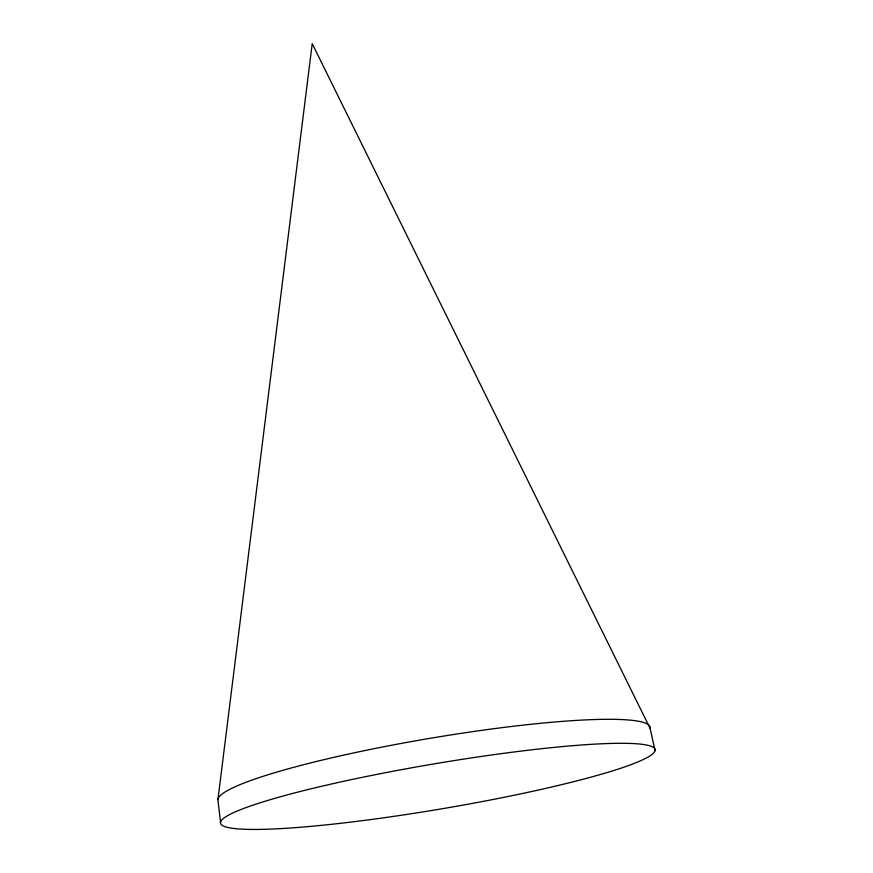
<?xml version="1.0" encoding="UTF-8"?>
<svg xmlns="http://www.w3.org/2000/svg" width="873" height="873" viewBox="0 0 873 873"><rect width="100%" height="100%" fill="white"/><g stroke="black" fill="none" stroke-linecap="round" stroke-linejoin="round"><path stroke-width="1.31" d="M220.553 822.53L217.923 799.69L312.218 43.65L650.09 728.355L655.077 750.573A220.356 22.785 -9.6 0 1 324.712 825.018A220.356 22.785 -9.6 0 1 333.726 783.496A220.356 22.785 -9.6 0 1 655.077 750.573M217.923 799.69A219.134 25.808 -9.6 0 1 436.947 737.172A219.134 25.808 -9.6 0 1 650.09 728.355"/></g></svg>
